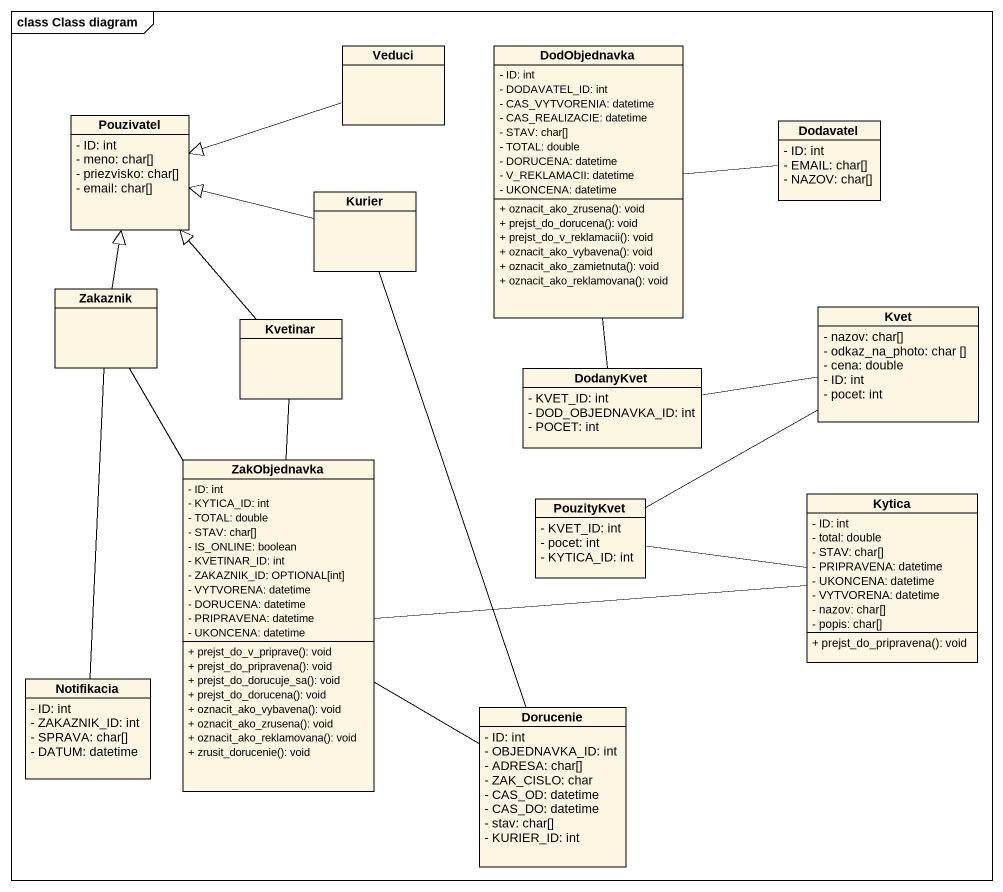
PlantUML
@startuml
mainframe class Class diagram
hide circle
hide empty members
skinparam classAttributeIconSize 0
class Veduci
class DodObjednavka {
  - ID: int
  - DODAVATEL_ID: int
  - CAS_VYTVORENIA: datetime
  - CAS_REALIZACIE: datetime
  - STAV: char[]
  - TOTAL: double
  - DORUCENA: datetime
  - V_REKLAMACII: datetime
  - UKONCENA: datetime
  + oznacit_ako_zrusena(): void
  + prejst_do_dorucena(): void
  + prejst_do_v_reklamacii(): void
  + oznacit_ako_vybavena(): void
  + oznacit_ako_zamietnuta(): void
  + oznacit_ako_reklamovana(): void
}
class Pouzivatel {
  - ID: int
  - meno: char[]
  - priezvisko: char[]
  - email: char[]
}
class Dodavatel {
  - ID: int
  - EMAIL: char[]
  - NAZOV: char[]
}
class Kurier
class Zakaznik
class Kvet {
  - nazov: char[]
  - odkaz_na_photo: char []
  - cena: double
  - ID: int
  - pocet: int
}
class Kvetinar
class DodanyKvet {
  - KVET_ID: int
  - DOD_OBJEDNAVKA_ID: int
  - POCET: int
}
class ZakObjednavka {
  - ID: int
  - KYTICA_ID: int
  - TOTAL: double
  - STAV: char[]
  - IS_ONLINE: boolean
  - KVETINAR_ID: int
  - ZAKAZNIK_ID: OPTIONAL[int]
  - VYTVORENA: datetime
  - DORUCENA: datetime
  - PRIPRAVENA: datetime
  - UKONCENA: datetime
  + prejst_do_v_priprave(): void
  + prejst_do_pripravena(): void
  + prejst_do_dorucuje_sa(): void
  + prejst_do_dorucena(): void
  + oznacit_ako_vybavena(): void
  + oznacit_ako_zrusena(): void
  + oznacit_ako_reklamovana(): void
  + zrusit_dorucenie(): void
}
class PouzityKvet {
  - KVET_ID: int
  - pocet: int
  - KYTICA_ID: int
}
class Kytica {
  - ID: int
  - total: double
  - STAV: char[]
  - PRIPRAVENA: datetime
  - UKONCENA: datetime
  - VYTVORENA: datetime
  - nazov: char[]
  - popis: char[]
  + prejst_do_pripravena(): void
}
class Notifikacia {
  - ID: int
  - ZAKAZNIK_ID: int
  - SPRAVA: char[]
  - DATUM: datetime
}
class Dorucenie {
  - ID: int
  - OBJEDNAVKA_ID: int
  - ADRESA: char[]
  - ZAK_CISLO: char
  - CAS_OD: datetime
  - CAS_DO: datetime
  - stav: char[]
  - KURIER_ID: int
}
Veduci -left-|> Pouzivatel
DodObjednavka -right- Dodavatel
Kurier -left-|> Pouzivatel
Kurier -- Dorucenie
Zakaznik -up-|> Pouzivatel
Zakaznik -- ZakObjednavka
Kvetinar -up-|> Pouzivatel
DodanyKvet -up- DodObjednavka
DodanyKvet -right- Kvet
ZakObjednavka -up- Kvetinar
ZakObjednavka -right- Kytica
PouzityKvet -right- Kvet
PouzityKvet -right- Kytica
Notifikacia -up- Zakaznik
Dorucenie -left- ZakObjednavka
@enduml
